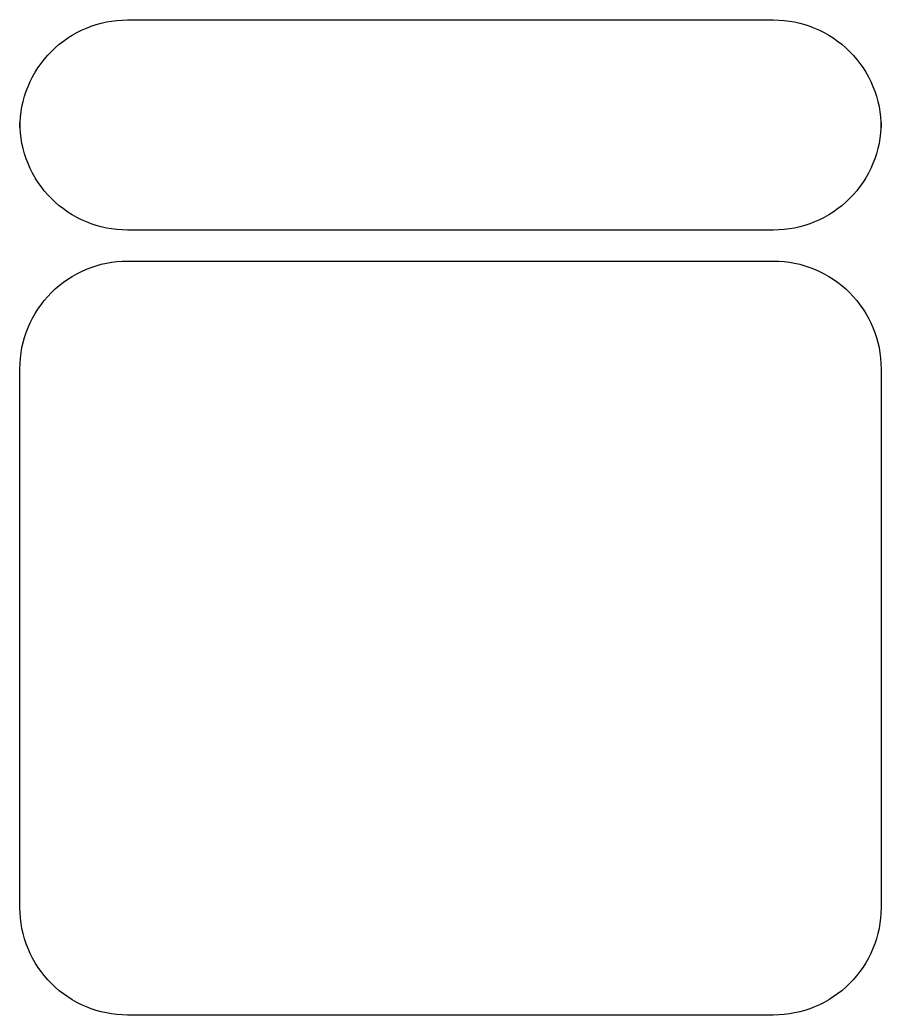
# Model space of a CAD drawing. Extents: x 10.302 to 10.702, y 31.566 to 32.028.
import ezdxf

# ---------------------------------------------------------------- set-up
doc = ezdxf.new("R2010")
doc.units = 0
doc.header["$MEASUREMENT"] = 0
doc.layers.add('A-MOBILIA', color=2, linetype='CONTINUOUS')

msp = doc.modelspace()

# ---------------------------------------------------------------- linework, layer by layer
at = {"layer": 'A-MOBILIA'}
for points in [[(10.65181, 32.0283, -0.414214), (10.70181, 31.9783), (10.70181, 31.98072, -0.414214), (10.65181, 31.93072), (10.35181, 31.93072, -0.414214), (10.30181, 31.98072), (10.30181, 31.9783, -0.414214), (10.35181, 32.0283)], [(10.30181, 31.86636, -0.414214), (10.35181, 31.91636), (10.65181, 31.91636, -0.414214), (10.70181, 31.86636), (10.70181, 31.61636, -0.414214), (10.65181, 31.56636), (10.35181, 31.56636, -0.414214), (10.30181, 31.61636)]]:
    msp.add_lwpolyline(points, format="xyb", close=True, dxfattribs=at)

doc.saveas('drawing.dxf')
